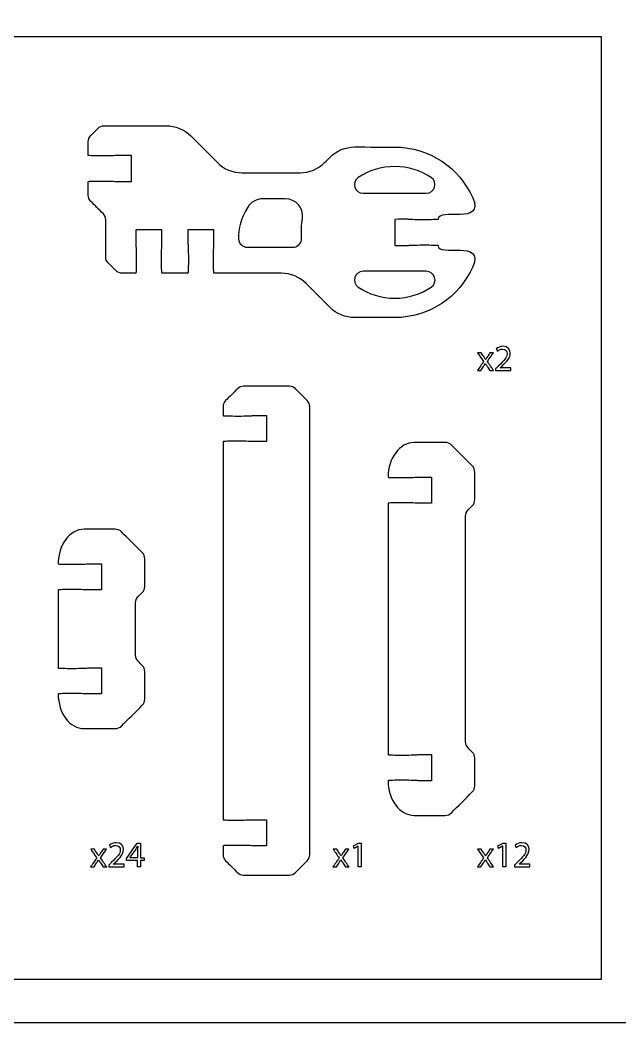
# Model space of a CAD drawing. Extents: x 0 to 430, y 150 to 450.
# Drawn here: x 69.2 to 138.4, y 150 to 265.7 of the extents above; entities that cross this region are included whole.
import ezdxf

# ---------------------------------------------------------------- set-up
doc = ezdxf.new("R2010")
doc.units = 0
doc.header["$MEASUREMENT"] = 0
doc.layers.add('DEFAULT', color=18, linetype='CONTINUOUS')

msp = doc.modelspace()

# ---------------------------------------------------------------- linework, layer by layer
at = {"layer": 'DEFAULT', "color": 116}
for points in [[(430, 150), (0, 150), (0, 450), (430, 450)], [(136.26, 155), (5, 155), (5, 263.77), (136.26, 263.77)]]:
    msp.add_lwpolyline(points, close=True, dxfattribs=at)
at = {"layer": 'DEFAULT', "color": 18}
for points in [[(82.77, 167.99), (82.77, 168.74), (81.5, 168.74), (81.5, 168.98), (82.72, 170.74), (83.12, 170.74), (83.12, 169.03), (83.51, 169.03), (83.51, 168.74), (83.12, 168.74), (83.12, 167.99)], [(108.22, 170.39), (108.21, 170.39), (107.74, 170.13), (107.66, 170.42), (108.26, 170.74), (108.58, 170.74), (108.58, 167.99), (108.22, 167.99)], [(124.89, 170.39), (124.88, 170.39), (124.4, 170.13), (124.33, 170.42), (124.93, 170.74), (125.25, 170.74), (125.25, 167.99), (124.89, 167.99)]]:
    msp.add_lwpolyline(points, close=True, dxfattribs=at)
at = {"layer": 'DEFAULT', "color": 1}
for points, knots in [([(117.43, 239.67), (117.41, 239.7), (116.64, 239.72), (115.68, 239.72), (114.71, 239.72), (114.14, 239.68), (113.93, 239.67), (113.43, 239.67), (112.93, 239.67), (112.43, 239.67), (112.43, 240.67), (112.43, 241.67), (112.43, 242.67), (112.43, 242.67), (113.06, 242.68), (113.93, 242.68), (114.14, 242.67), (114.71, 242.62), (115.68, 242.62), (116.64, 242.62), (117.41, 242.65), (117.43, 242.67), (117.43, 244.09), (122.86, 241.92), (121.43, 245.15), (119.91, 248.6), (116.45, 251.01), (112.44, 251.01), (111.28, 251.01), (107.81, 251.02), (107.81, 251.02), (106.74, 251.01), (105.73, 250.6), (104.98, 249.85), (104.77, 249.64), (104.56, 249.43), (104.35, 249.22), (103.6, 248.47), (102.58, 248.05), (101.52, 248.05), (99.28, 248.05), (97.04, 248.05), (94.8, 248.04), (93.74, 248.04), (92.72, 248.47), (91.97, 249.22), (90.95, 250.24), (89.92, 251.26), (88.9, 252.29), (88.15, 253.04), (87.13, 253.46), (86.07, 253.46), (83.68, 253.46), (81.3, 253.46), (78.91, 253.46), (78.64, 253.46), (78.39, 253.35), (78.2, 253.16), (77.93, 252.89), (77.65, 252.61), (77.38, 252.34), (77.19, 252.15), (77.08, 251.9), (77.08, 251.63), (77.08, 251.1), (77.08, 250.57), (77.08, 250.04), (77.08, 250.02), (77.87, 249.99), (78.83, 249.99), (79.8, 249.99), (80.37, 250.04), (80.58, 250.04), (81.08, 250.04), (81.58, 250.04), (82.08, 250.04), (82.08, 249.04), (82.08, 248.04), (82.08, 247.04), (81.58, 247.04), (81.08, 247.04), (80.58, 247.04), (80.37, 247.04), (79.8, 247.09), (78.83, 247.09), (77.87, 247.09), (77.08, 247.07), (77.08, 247.04), (77.08, 246.51), (77.08, 245.98), (77.08, 245.46), (77.08, 245.19), (77.19, 244.94), (77.38, 244.75), (77.85, 244.28), (78.32, 243.8), (78.79, 243.33), (78.98, 243.14), (79.09, 242.89), (79.09, 242.62), (79.09, 241.2), (79.09, 239.78), (79.09, 238.36), (79.09, 238.09), (79.19, 237.83), (79.38, 237.65), (79.68, 237.35), (79.98, 237.05), (80.28, 236.75), (80.46, 236.56), (80.71, 236.46), (80.98, 236.46), (81.51, 236.46), (82.04, 236.46), (82.57, 236.45), (82.6, 236.45), (82.62, 237.24), (82.62, 238.2), (82.62, 239.17), (82.57, 239.74), (82.57, 239.95), (82.57, 240.83), (82.57, 241.45), (82.57, 241.45), (83.57, 241.45), (84.57, 241.45), (85.57, 241.45), (85.57, 241.45), (85.57, 240.83), (85.58, 239.95), (85.57, 239.74), (85.53, 239.17), (85.53, 238.2), (85.53, 237.25), (85.55, 236.48), (85.57, 236.45), (86.58, 236.45), (87.58, 236.45), (88.58, 236.45), (88.61, 236.45), (88.63, 237.24), (88.63, 238.2), (88.63, 239.17), (88.58, 239.74), (88.58, 239.95), (88.58, 240.83), (88.58, 241.45), (88.58, 241.45), (89.58, 241.45), (90.58, 241.45), (91.58, 241.45), (91.58, 240.95), (91.58, 240.45), (91.58, 239.95), (91.58, 239.74), (91.53, 239.17), (91.53, 238.2), (91.53, 237.25), (91.55, 236.48), (91.58, 236.45), (94.18, 236.45), (96.77, 236.45), (99.37, 236.45), (100.43, 236.45), (101.45, 236.03), (102.2, 235.28), (103.12, 234.36), (104.05, 233.43), (104.97, 232.51), (105.72, 231.76), (106.74, 231.34), (107.8, 231.34), (107.8, 231.34), (111.27, 231.34), (112.43, 231.34), (116.44, 231.34), (119.9, 233.75), (121.43, 237.2), (122.86, 240.43), (117.43, 238.26), (117.43, 239.67)], [1, 1, 1, 1, 2, 2, 2, 3, 3, 3, 7.24, 7.24, 7.24, 15.750006, 15.750006, 15.750006, 16.750006, 16.750006, 16.750006, 17.750006, 17.750006, 17.750006, 18.750006, 18.750006, 18.750006, 19.750006, 19.750006, 19.750006, 20.750006, 20.750006, 20.750006, 21.750006, 21.750006, 21.750006, 22.750006, 22.750006, 22.750006, 25.267306, 25.267306, 25.267306, 26.267306, 26.267306, 26.267306, 45.318308, 45.318308, 45.318308, 46.318308, 46.318308, 46.318308, 58.630451, 58.630451, 58.630451, 59.630451, 59.630451, 59.630451, 79.927451, 79.927451, 79.927451, 80.927451, 80.927451, 80.927451, 84.24237, 84.24237, 84.24237, 85.24237, 85.24237, 85.24237, 89.74037, 89.74037, 89.74037, 90.74037, 90.74037, 90.74037, 91.74037, 91.74037, 91.74037, 95.99037, 95.99037, 95.99037, 104.50037, 104.50037, 104.50037, 108.75037, 108.75037, 108.75037, 109.75037, 109.75037, 109.75037, 110.75037, 110.75037, 110.75037, 115.24637, 115.24637, 115.24637, 116.24637, 116.24637, 116.24637, 121.931509, 121.931509, 121.931509, 122.931509, 122.931509, 122.931509, 135.027509, 135.027509, 135.027509, 136.027509, 136.027509, 136.027509, 139.628097, 139.628097, 139.628097, 140.628097, 140.628097, 140.628097, 145.145108, 145.145108, 145.145108, 146.145108, 146.145108, 146.145108, 147.145108, 147.145108, 147.145108, 148.145108, 148.145108, 148.145108, 156.665108, 156.665108, 156.665108, 157.665108, 157.665108, 157.665108, 158.665108, 158.665108, 158.665108, 159.665108, 159.665108, 159.665108, 168.175108, 168.175108, 168.175108, 169.175108, 169.175108, 169.175108, 170.175108, 170.175108, 170.175108, 171.175108, 171.175108, 171.175108, 179.695108, 179.695108, 179.695108, 183.945108, 183.945108, 183.945108, 184.945108, 184.945108, 184.945108, 185.945108, 185.945108, 185.945108, 208.015108, 208.015108, 208.015108, 209.015108, 209.015108, 209.015108, 220.1379, 220.1379, 220.1379, 221.1379, 221.1379, 221.1379, 222.1379, 222.1379, 222.1379, 223.1379, 223.1379, 223.1379, 224.1379, 224.1379, 224.1379, 224.1379]), ([(108.22, 247.5), (109.43, 248.3), (110.88, 248.77), (112.43, 248.77), (113.99, 248.77), (115.44, 248.3), (116.64, 247.5), (117.46, 246.96), (117.05, 245.68), (116.08, 245.68), (113.65, 245.68), (111.22, 245.68), (108.79, 245.68), (107.81, 245.68), (107.4, 246.96), (108.22, 247.5)], [1, 1, 1, 1, 2, 2, 2, 3, 3, 3, 4, 4, 4, 24.65, 24.65, 24.65, 25.65, 25.65, 25.65, 25.65]), ([(101.78, 242.79), (101.67, 242.03), (101.64, 241.26), (101.69, 240.5), (101.72, 239.93), (101.26, 239.46), (100.69, 239.46), (98.93, 239.46), (97.18, 239.46), (95.42, 239.46), (94.91, 239.46), (94.46, 239.86), (94.43, 240.38), (94.36, 241.63), (94.77, 242.86), (95.47, 244.06), (95.83, 244.67), (96.49, 245.04), (97.2, 245.04), (98.07, 245.04), (98.93, 245.04), (99.8, 245.04), (101.01, 245.05), (101.97, 243.98), (101.78, 242.79)], [1, 1, 1, 1, 2, 2, 2, 3, 3, 3, 17.92, 17.92, 17.92, 18.92, 18.92, 18.92, 19.92, 19.92, 19.92, 20.92, 20.92, 20.92, 28.3, 28.3, 28.3, 29.3, 29.3, 29.3, 29.3]), ([(116.65, 234.86), (115.44, 234.05), (113.99, 233.58), (112.43, 233.58), (110.88, 233.58), (109.42, 234.05), (108.22, 234.86), (107.4, 235.4), (107.81, 236.68), (108.79, 236.68), (111.22, 236.68), (113.65, 236.68), (116.08, 236.68), (117.06, 236.68), (117.46, 235.4), (116.65, 234.86)], [1, 1, 1, 1, 2, 2, 2, 3, 3, 3, 4, 4, 4, 24.66, 24.66, 24.66, 25.66, 25.66, 25.66, 25.66]), ([(94.99, 223.42), (96.76, 223.42), (98.52, 223.42), (100.28, 223.42), (100.55, 223.42), (100.8, 223.31), (100.99, 223.13), (101.44, 222.68), (101.89, 222.22), (102.34, 221.77), (102.53, 221.59), (102.64, 221.33), (102.64, 221.07), (102.64, 203.85), (102.64, 186.63), (102.64, 169.41), (102.64, 169.14), (102.53, 168.89), (102.34, 168.7), (101.89, 168.25), (101.44, 167.8), (100.99, 167.35), (100.8, 167.16), (100.55, 167.06), (100.28, 167.06), (98.52, 167.06), (96.76, 167.06), (94.99, 167.06), (94.73, 167.06), (94.47, 167.16), (94.29, 167.35), (93.84, 167.8), (93.38, 168.25), (92.93, 168.7), (92.75, 168.89), (92.64, 169.14), (92.64, 169.41), (92.64, 169.75), (92.64, 170.09), (92.64, 170.43), (92.64, 170.46), (93.42, 170.48), (94.39, 170.48), (95.36, 170.48), (95.93, 170.43), (96.14, 170.43), (96.64, 170.43), (97.14, 170.43), (97.64, 170.43), (97.64, 171.43), (97.64, 172.44), (97.64, 173.44), (97.14, 173.44), (96.64, 173.44), (96.14, 173.44), (95.93, 173.44), (95.36, 173.39), (94.39, 173.39), (93.42, 173.39), (92.64, 173.41), (92.64, 173.44), (92.64, 187.97), (92.64, 202.51), (92.64, 217.04), (92.64, 217.07), (93.42, 217.09), (94.39, 217.09), (95.36, 217.09), (95.93, 217.04), (96.14, 217.04), (96.64, 217.04), (97.14, 217.04), (97.64, 217.04), (97.64, 218.04), (97.64, 219.04), (97.64, 220.04), (97.14, 220.04), (96.64, 220.04), (96.14, 220.04), (95.93, 220.04), (95.36, 219.99), (94.39, 219.99), (93.42, 219.99), (92.64, 220.02), (92.64, 220.04), (92.64, 220.38), (92.64, 220.73), (92.64, 221.07), (92.64, 221.33), (92.75, 221.59), (92.93, 221.77), (93.38, 222.22), (93.84, 222.68), (94.29, 223.13), (94.47, 223.31), (94.73, 223.42), (94.99, 223.42)], [1, 1, 1, 1, 15.992, 15.992, 15.992, 16.992, 16.992, 16.992, 22.42258, 22.42258, 22.42258, 23.42258, 23.42258, 23.42258, 169.84958, 169.84958, 169.84958, 170.84958, 170.84958, 170.84958, 176.272384, 176.272384, 176.272384, 177.272384, 177.272384, 177.272384, 192.266384, 192.266384, 192.266384, 193.266384, 193.266384, 193.266384, 198.689188, 198.689188, 198.689188, 199.689188, 199.689188, 199.689188, 202.593188, 202.593188, 202.593188, 203.593188, 203.593188, 203.593188, 204.593188, 204.593188, 204.593188, 208.843188, 208.843188, 208.843188, 217.353188, 217.353188, 217.353188, 221.603188, 221.603188, 221.603188, 222.603188, 222.603188, 222.603188, 223.603188, 223.603188, 223.603188, 347.210188, 347.210188, 347.210188, 348.210188, 348.210188, 348.210188, 349.210188, 349.210188, 349.210188, 353.460188, 353.460188, 353.460188, 361.970188, 361.970188, 361.970188, 366.220188, 366.220188, 366.220188, 367.220188, 367.220188, 367.220188, 368.220188, 368.220188, 368.220188, 371.116188, 371.116188, 371.116188, 372.116188, 372.116188, 372.116188, 377.546768, 377.546768, 377.546768, 378.546768, 378.546768, 378.546768, 378.546768]), ([(118.97, 174.23), (118.78, 174.04), (118.52, 173.94), (118.26, 173.94), (117.06, 173.94), (115.87, 173.94), (114.67, 173.94), (113.01, 173.94), (111.67, 175.73), (111.67, 177.94), (111.67, 177.97), (112.46, 177.99), (113.42, 177.99), (114.39, 177.99), (114.96, 177.94), (115.17, 177.94), (115.67, 177.94), (116.17, 177.94), (116.67, 177.94), (116.67, 178.94), (116.67, 179.94), (116.67, 180.94), (116.17, 180.94), (115.67, 180.94), (115.17, 180.94), (114.96, 180.94), (114.39, 180.89), (113.42, 180.89), (112.46, 180.89), (111.67, 180.91), (111.67, 180.94), (111.67, 190.61), (111.67, 200.27), (111.67, 209.94), (111.67, 209.96), (112.46, 209.99), (113.42, 209.99), (114.39, 209.99), (114.96, 209.94), (115.17, 209.94), (115.67, 209.94), (116.17, 209.94), (116.67, 209.94), (116.67, 210.94), (116.67, 211.94), (116.67, 212.94), (116.17, 212.94), (115.67, 212.94), (115.17, 212.94), (114.96, 212.94), (114.39, 212.89), (113.42, 212.89), (112.46, 212.89), (111.67, 212.91), (111.67, 212.94), (111.67, 215.15), (113.01, 216.93), (114.67, 216.94), (115.55, 216.94), (117.19, 216.94), (118.26, 216.94), (118.52, 216.94), (118.78, 216.84), (118.97, 216.65), (119.77, 215.84), (120.57, 215.04), (121.38, 214.24), (121.57, 214.05), (121.67, 213.79), (121.67, 213.53), (121.67, 212.47), (121.67, 211.41), (121.67, 210.35), (121.67, 210.08), (121.57, 209.83), (121.38, 209.64), (121.22, 209.48), (121.06, 209.33), (120.9, 209.17), (120.71, 208.98), (120.61, 208.72), (120.61, 208.46), (120.61, 199.78), (120.61, 191.1), (120.61, 182.42), (120.61, 182.15), (120.71, 181.9), (120.9, 181.71), (121.06, 181.55), (121.22, 181.39), (121.38, 181.23), (121.57, 181.04), (121.67, 180.79), (121.67, 180.53), (121.67, 179.47), (121.67, 178.41), (121.67, 177.35), (121.67, 177.08), (121.57, 176.83), (121.38, 176.64), (120.57, 175.84), (119.77, 175.03), (118.97, 174.23)], [9.672514, 9.672514, 9.672514, 9.672514, 10.672514, 10.672514, 10.672514, 20.838514, 20.838514, 20.838514, 21.838514, 21.838514, 21.838514, 22.838514, 22.838514, 22.838514, 23.838514, 23.838514, 23.838514, 28.088514, 28.088514, 28.088514, 36.598514, 36.598514, 36.598514, 40.848514, 40.848514, 40.848514, 41.848514, 41.848514, 41.848514, 42.848514, 42.848514, 42.848514, 125.041514, 125.041514, 125.041514, 126.041514, 126.041514, 126.041514, 127.041514, 127.041514, 127.041514, 131.291514, 131.291514, 131.291514, 139.801514, 139.801514, 139.801514, 144.051514, 144.051514, 144.051514, 145.051514, 145.051514, 145.051514, 146.051514, 146.051514, 146.051514, 147.051514, 147.051514, 147.051514, 148.051514, 148.051514, 148.051514, 149.051514, 149.051514, 149.051514, 158.72332, 158.72332, 158.72332, 159.72332, 159.72332, 159.72332, 168.73532, 168.73532, 168.73532, 169.73532, 169.73532, 169.73532, 171.643094, 171.643094, 171.643094, 172.643094, 172.643094, 172.643094, 246.468094, 246.468094, 246.468094, 247.468094, 247.468094, 247.468094, 249.376576, 249.376576, 249.376576, 250.376576, 250.376576, 250.376576, 259.378576, 259.378576, 259.378576, 260.378576, 260.378576, 260.378576, 270.051089, 270.051089, 270.051089, 270.051089]), ([(80.9, 184.23), (80.71, 184.04), (80.46, 183.94), (80.19, 183.94), (79, 183.94), (77.8, 183.94), (76.6, 183.94), (74.95, 183.94), (73.61, 185.73), (73.61, 187.94), (73.61, 187.97), (74.39, 187.99), (75.36, 187.99), (76.32, 187.99), (76.89, 187.94), (77.11, 187.94), (77.61, 187.94), (78.11, 187.94), (78.6, 187.94), (78.6, 188.94), (78.6, 189.94), (78.6, 190.94), (78.11, 190.94), (77.61, 190.94), (77.11, 190.94), (76.89, 190.94), (76.32, 190.89), (75.36, 190.89), (74.39, 190.89), (73.61, 190.91), (73.61, 190.94), (73.61, 193.94), (73.61, 196.94), (73.61, 199.94), (73.61, 199.96), (74.39, 199.98), (75.36, 199.98), (76.32, 199.98), (76.89, 199.94), (77.11, 199.94), (77.61, 199.94), (78.11, 199.94), (78.6, 199.94), (78.6, 200.94), (78.6, 201.94), (78.6, 202.94), (78.11, 202.94), (77.61, 202.94), (77.11, 202.94), (76.89, 202.94), (76.32, 202.89), (75.36, 202.89), (74.39, 202.89), (73.61, 202.91), (73.61, 202.94), (73.61, 205.15), (74.95, 206.93), (76.6, 206.94), (77.48, 206.94), (79.13, 206.94), (80.19, 206.94), (80.46, 206.94), (80.71, 206.84), (80.9, 206.65), (81.7, 205.84), (82.51, 205.04), (83.31, 204.24), (83.5, 204.05), (83.6, 203.79), (83.6, 203.53), (83.6, 202.47), (83.6, 201.41), (83.6, 200.35), (83.6, 200.08), (83.5, 199.83), (83.31, 199.64), (83.15, 199.48), (82.99, 199.33), (82.83, 199.17), (82.65, 198.98), (82.54, 198.72), (82.54, 198.46), (82.54, 196.44), (82.54, 194.43), (82.54, 192.42), (82.54, 192.15), (82.65, 191.9), (82.83, 191.71), (82.99, 191.55), (83.15, 191.39), (83.31, 191.23), (83.5, 191.04), (83.6, 190.79), (83.6, 190.53), (83.6, 189.47), (83.6, 188.41), (83.6, 187.35), (83.6, 187.08), (83.5, 186.83), (83.31, 186.64), (82.51, 185.84), (81.7, 185.03), (80.9, 184.23)], [9.672514, 9.672514, 9.672514, 9.672514, 10.672514, 10.672514, 10.672514, 20.838514, 20.838514, 20.838514, 21.838514, 21.838514, 21.838514, 22.838514, 22.838514, 22.838514, 23.838514, 23.838514, 23.838514, 28.088514, 28.088514, 28.088514, 36.598514, 36.598514, 36.598514, 40.848514, 40.848514, 40.848514, 41.848514, 41.848514, 41.848514, 42.848514, 42.848514, 42.848514, 68.348514, 68.348514, 68.348514, 69.348514, 69.348514, 69.348514, 70.348514, 70.348514, 70.348514, 74.598514, 74.598514, 74.598514, 83.108514, 83.108514, 83.108514, 87.358514, 87.358514, 87.358514, 88.358514, 88.358514, 88.358514, 89.358514, 89.358514, 89.358514, 90.358514, 90.358514, 90.358514, 91.358514, 91.358514, 91.358514, 92.358514, 92.358514, 92.358514, 102.03032, 102.03032, 102.03032, 103.03032, 103.03032, 103.03032, 112.04232, 112.04232, 112.04232, 113.04232, 113.04232, 113.04232, 114.950802, 114.950802, 114.950802, 115.950802, 115.950802, 115.950802, 133.082802, 133.082802, 133.082802, 134.082802, 134.082802, 134.082802, 135.99199, 135.99199, 135.99199, 136.99199, 136.99199, 136.99199, 145.99399, 145.99399, 145.99399, 146.99399, 146.99399, 146.99399, 156.666504, 156.666504, 156.666504, 156.666504])]:
    msp.add_open_spline(points, degree=3, knots=knots, dxfattribs=at)
at = {"layer": 'DEFAULT', "color": 18}
for points, knots in [([(124.08, 225.23), (124.08, 225.3), (124.08, 225.38), (124.08, 225.46), (124.18, 225.55), (124.28, 225.65), (124.38, 225.74), (125.08, 226.41), (125.4, 226.76), (125.4, 227.18), (125.4, 227.46), (125.26, 227.72), (124.85, 227.72), (124.6, 227.72), (124.4, 227.59), (124.27, 227.48), (124.23, 227.57), (124.19, 227.66), (124.15, 227.75), (124.34, 227.91), (124.61, 228.03), (124.93, 228.03), (125.52, 228.03), (125.77, 227.62), (125.77, 227.23), (125.77, 226.72), (125.4, 226.31), (124.82, 225.75), (124.75, 225.68), (124.68, 225.61), (124.6, 225.54), (125.02, 225.54), (125.43, 225.54), (125.84, 225.54), (125.84, 225.43), (125.84, 225.33), (125.84, 225.23), (125.25, 225.23), (124.67, 225.23), (124.08, 225.23)], [4.977, 4.977, 4.977, 4.977, 5.624, 5.624, 5.624, 6.777406, 6.777406, 6.777406, 7.777406, 7.777406, 7.777406, 8.777406, 8.777406, 8.777406, 9.777406, 9.777406, 9.777406, 10.592847, 10.592847, 10.592847, 11.592847, 11.592847, 11.592847, 12.592847, 12.592847, 12.592847, 13.592847, 13.592847, 13.592847, 14.466054, 14.466054, 14.466054, 17.968054, 17.968054, 17.968054, 18.843054, 18.843054, 18.843054, 23.820054, 23.820054, 23.820054, 23.820054]), ([(122.42, 227.28), (122.51, 227.13), (122.61, 226.98), (122.71, 226.84), (122.78, 226.72), (122.85, 226.62), (122.91, 226.5), (122.92, 226.5), (122.92, 226.5), (122.93, 226.5), (123, 226.62), (123.06, 226.73), (123.13, 226.84), (123.23, 226.99), (123.32, 227.13), (123.42, 227.28), (123.55, 227.28), (123.69, 227.28), (123.82, 227.28), (123.59, 226.95), (123.35, 226.62), (123.12, 226.29), (123.36, 225.93), (123.6, 225.58), (123.84, 225.23), (123.7, 225.23), (123.56, 225.23), (123.42, 225.23), (123.32, 225.38), (123.22, 225.54), (123.12, 225.69), (123.04, 225.81), (122.97, 225.92), (122.89, 226.04), (122.82, 225.92), (122.75, 225.81), (122.67, 225.69), (122.57, 225.54), (122.48, 225.38), (122.38, 225.23), (122.24, 225.23), (122.1, 225.23), (121.97, 225.23), (122.21, 225.58), (122.45, 225.92), (122.69, 226.27), (122.46, 226.61), (122.23, 226.94), (122, 227.28), (122.14, 227.28), (122.28, 227.28), (122.42, 227.28)], [0, 0, 0, 0, 1.496308, 1.496308, 1.496308, 2.496308, 2.496308, 2.496308, 2.532308, 2.532308, 2.532308, 3.532308, 3.532308, 3.532308, 5.012538, 5.012538, 5.012538, 6.150538, 6.150538, 6.150538, 9.58363, 9.58363, 9.58363, 13.210133, 13.210133, 13.210133, 14.409133, 14.409133, 14.409133, 15.970148, 15.970148, 15.970148, 16.993148, 16.993148, 16.993148, 17.993148, 17.993148, 17.993148, 19.546566, 19.546566, 19.546566, 20.711566, 20.711566, 20.711566, 24.322586, 24.322586, 24.322586, 27.778892, 27.778892, 27.778892, 28.953892, 28.953892, 28.953892, 28.953892]), ([(77.78, 170.04), (77.88, 169.89), (77.98, 169.74), (78.07, 169.6), (78.15, 169.48), (78.21, 169.38), (78.28, 169.26), (78.29, 169.26), (78.29, 169.26), (78.29, 169.26), (78.36, 169.39), (78.43, 169.49), (78.5, 169.6), (78.59, 169.75), (78.69, 169.89), (78.79, 170.04), (78.92, 170.04), (79.05, 170.04), (79.19, 170.04), (78.96, 169.71), (78.72, 169.38), (78.49, 169.05), (78.73, 168.69), (78.97, 168.34), (79.21, 167.99), (79.07, 167.99), (78.93, 167.99), (78.79, 167.99), (78.69, 168.14), (78.59, 168.3), (78.49, 168.45), (78.4, 168.57), (78.34, 168.68), (78.26, 168.81), (78.19, 168.68), (78.12, 168.57), (78.04, 168.45), (77.94, 168.3), (77.84, 168.14), (77.75, 167.99), (77.61, 167.99), (77.47, 167.99), (77.33, 167.99), (77.58, 168.34), (77.82, 168.69), (78.06, 169.03), (77.83, 169.37), (77.6, 169.7), (77.37, 170.04), (77.51, 170.04), (77.64, 170.04), (77.78, 170.04)], [0, 0, 0, 0, 1.496308, 1.496308, 1.496308, 2.496308, 2.496308, 2.496308, 2.532308, 2.532308, 2.532308, 3.532308, 3.532308, 3.532308, 5.012538, 5.012538, 5.012538, 6.151538, 6.151538, 6.151538, 9.585206, 9.585206, 9.585206, 13.211709, 13.211709, 13.211709, 14.410709, 14.410709, 14.410709, 15.971724, 15.971724, 15.971724, 16.994724, 16.994724, 16.994724, 17.994724, 17.994724, 17.994724, 19.548682, 19.548682, 19.548682, 20.712682, 20.712682, 20.712682, 24.32313, 24.32313, 24.32313, 27.779437, 27.779437, 27.779437, 28.954437, 28.954437, 28.954437, 28.954437]), ([(79.45, 167.99), (79.45, 168.07), (79.45, 168.14), (79.45, 168.22), (79.55, 168.31), (79.65, 168.41), (79.74, 168.5), (80.45, 169.17), (80.76, 169.52), (80.77, 169.94), (80.77, 170.22), (80.63, 170.48), (80.22, 170.48), (79.97, 170.48), (79.76, 170.35), (79.64, 170.24), (79.6, 170.33), (79.56, 170.42), (79.52, 170.51), (79.71, 170.67), (79.98, 170.79), (80.3, 170.79), (80.89, 170.79), (81.14, 170.38), (81.14, 169.99), (81.14, 169.48), (80.77, 169.07), (80.19, 168.51), (80.12, 168.44), (80.04, 168.37), (79.97, 168.3), (80.38, 168.3), (80.8, 168.3), (81.21, 168.3), (81.21, 168.19), (81.21, 168.09), (81.21, 167.99), (80.62, 167.99), (80.04, 167.99), (79.45, 167.99)], [4.977, 4.977, 4.977, 4.977, 5.624, 5.624, 5.624, 6.777406, 6.777406, 6.777406, 7.777406, 7.777406, 7.777406, 8.777406, 8.777406, 8.777406, 9.777406, 9.777406, 9.777406, 10.593759, 10.593759, 10.593759, 11.593759, 11.593759, 11.593759, 12.593759, 12.593759, 12.593759, 13.593759, 13.593759, 13.593759, 14.466644, 14.466644, 14.466644, 17.968644, 17.968644, 17.968644, 18.844644, 18.844644, 18.844644, 23.821644, 23.821644, 23.821644, 23.821644]), ([(82.77, 169.03), (82.77, 169.34), (82.77, 169.64), (82.77, 169.95), (82.77, 170.09), (82.78, 170.24), (82.79, 170.38), (82.78, 170.38), (82.78, 170.38), (82.77, 170.38), (82.69, 170.22), (82.62, 170.1), (82.55, 169.97), (82.32, 169.66), (82.1, 169.35), (81.87, 169.03), (82.17, 169.03), (82.47, 169.03), (82.77, 169.03)], [2.555, 2.555, 2.555, 2.555, 5.158, 5.158, 5.158, 6.158, 6.158, 6.158, 6.194, 6.194, 6.194, 7.194, 7.194, 7.194, 10.484231, 10.484231, 10.484231, 13.039231, 13.039231, 13.039231, 13.039231]), ([(105.75, 170.04), (105.84, 169.89), (105.94, 169.74), (106.04, 169.6), (106.11, 169.48), (106.18, 169.38), (106.25, 169.26), (106.25, 169.26), (106.25, 169.26), (106.26, 169.26), (106.33, 169.39), (106.39, 169.49), (106.46, 169.6), (106.56, 169.75), (106.65, 169.89), (106.75, 170.04), (106.88, 170.04), (107.02, 170.04), (107.15, 170.04), (106.92, 169.71), (106.69, 169.38), (106.45, 169.05), (106.69, 168.69), (106.93, 168.34), (107.17, 167.99), (107.03, 167.99), (106.89, 167.99), (106.75, 167.99), (106.65, 168.14), (106.55, 168.3), (106.45, 168.45), (106.37, 168.57), (106.3, 168.68), (106.22, 168.81), (106.15, 168.68), (106.08, 168.57), (106, 168.45), (105.91, 168.3), (105.81, 168.14), (105.71, 167.99), (105.57, 167.99), (105.43, 167.99), (105.3, 167.99), (105.54, 168.34), (105.78, 168.69), (106.03, 169.03), (105.79, 169.37), (105.56, 169.7), (105.33, 170.04), (105.47, 170.04), (105.61, 170.04), (105.75, 170.04)], [0, 0, 0, 0, 1.496308, 1.496308, 1.496308, 2.496308, 2.496308, 2.496308, 2.532308, 2.532308, 2.532308, 3.532308, 3.532308, 3.532308, 5.012538, 5.012538, 5.012538, 6.151538, 6.151538, 6.151538, 9.585206, 9.585206, 9.585206, 13.211709, 13.211709, 13.211709, 14.410709, 14.410709, 14.410709, 15.971724, 15.971724, 15.971724, 16.994724, 16.994724, 16.994724, 17.994724, 17.994724, 17.994724, 19.548682, 19.548682, 19.548682, 20.712682, 20.712682, 20.712682, 24.32313, 24.32313, 24.32313, 27.779437, 27.779437, 27.779437, 28.954437, 28.954437, 28.954437, 28.954437]), ([(122.42, 170.04), (122.51, 169.89), (122.61, 169.74), (122.71, 169.6), (122.78, 169.48), (122.85, 169.38), (122.91, 169.26), (122.92, 169.26), (122.92, 169.26), (122.93, 169.26), (123, 169.39), (123.06, 169.49), (123.13, 169.6), (123.23, 169.75), (123.32, 169.89), (123.42, 170.04), (123.55, 170.04), (123.69, 170.04), (123.82, 170.04), (123.59, 169.71), (123.35, 169.38), (123.12, 169.05), (123.36, 168.69), (123.6, 168.34), (123.84, 167.99), (123.7, 167.99), (123.56, 167.99), (123.42, 167.99), (123.32, 168.14), (123.22, 168.3), (123.12, 168.45), (123.04, 168.57), (122.97, 168.68), (122.89, 168.81), (122.82, 168.68), (122.75, 168.57), (122.67, 168.45), (122.57, 168.3), (122.48, 168.14), (122.38, 167.99), (122.24, 167.99), (122.1, 167.99), (121.97, 167.99), (122.21, 168.34), (122.45, 168.69), (122.69, 169.03), (122.46, 169.37), (122.23, 169.7), (122, 170.04), (122.14, 170.04), (122.28, 170.04), (122.42, 170.04)], [0, 0, 0, 0, 1.496308, 1.496308, 1.496308, 2.496308, 2.496308, 2.496308, 2.532308, 2.532308, 2.532308, 3.532308, 3.532308, 3.532308, 5.012538, 5.012538, 5.012538, 6.151538, 6.151538, 6.151538, 9.585206, 9.585206, 9.585206, 13.211709, 13.211709, 13.211709, 14.410709, 14.410709, 14.410709, 15.971724, 15.971724, 15.971724, 16.994724, 16.994724, 16.994724, 17.994724, 17.994724, 17.994724, 19.548682, 19.548682, 19.548682, 20.712682, 20.712682, 20.712682, 24.32313, 24.32313, 24.32313, 27.779437, 27.779437, 27.779437, 28.954437, 28.954437, 28.954437, 28.954437]), ([(126.26, 167.99), (126.26, 168.07), (126.26, 168.14), (126.26, 168.22), (126.35, 168.31), (126.45, 168.41), (126.55, 168.5), (127.25, 169.17), (127.57, 169.52), (127.57, 169.94), (127.57, 170.22), (127.44, 170.48), (127.03, 170.48), (126.78, 170.48), (126.57, 170.35), (126.44, 170.24), (126.4, 170.33), (126.36, 170.42), (126.32, 170.51), (126.51, 170.67), (126.78, 170.79), (127.1, 170.79), (127.69, 170.79), (127.94, 170.38), (127.94, 169.99), (127.94, 169.48), (127.57, 169.07), (127, 168.51), (126.92, 168.44), (126.85, 168.37), (126.78, 168.3), (127.19, 168.3), (127.6, 168.3), (128.01, 168.3), (128.01, 168.19), (128.01, 168.09), (128.01, 167.99), (127.43, 167.99), (126.84, 167.99), (126.26, 167.99)], [4.977, 4.977, 4.977, 4.977, 5.624, 5.624, 5.624, 6.777406, 6.777406, 6.777406, 7.777406, 7.777406, 7.777406, 8.777406, 8.777406, 8.777406, 9.777406, 9.777406, 9.777406, 10.593759, 10.593759, 10.593759, 11.593759, 11.593759, 11.593759, 12.593759, 12.593759, 12.593759, 13.593759, 13.593759, 13.593759, 14.466644, 14.466644, 14.466644, 17.968644, 17.968644, 17.968644, 18.844644, 18.844644, 18.844644, 23.821644, 23.821644, 23.821644, 23.821644])]:
    msp.add_open_spline(points, degree=3, knots=knots, dxfattribs=at)

doc.saveas('drawing.dxf')
